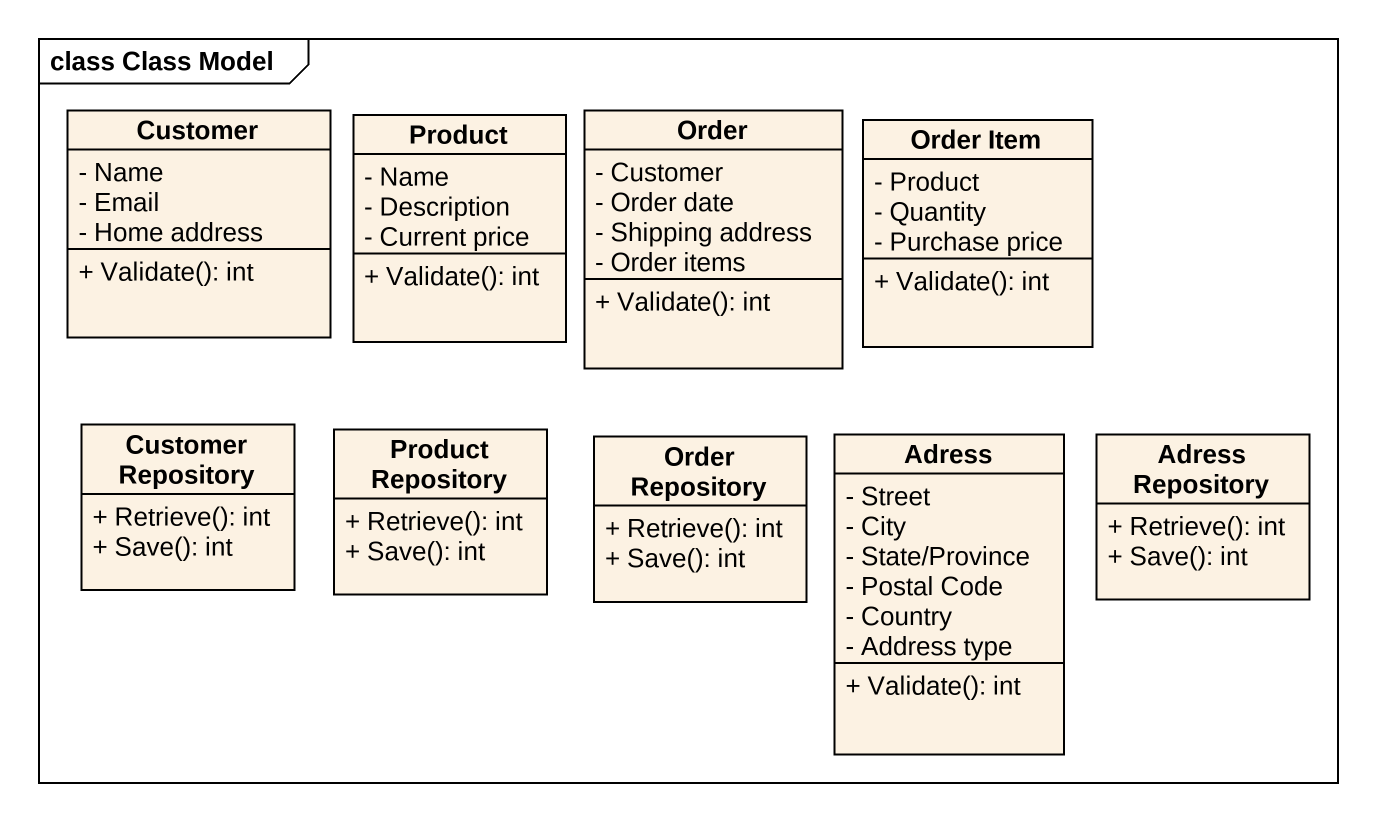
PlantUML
@startuml
mainframe class Class Model
hide circle
hide empty members
skinparam classAttributeIconSize 0
class Customer {
  - Name
  - Email
  - Home address
  + Validate(): int
}
class Product {
  - Name
  - Description
  - Current price
  + Validate(): int
}
class Order {
  - Customer
  - Order date
  - Shipping address
  - Order items
  + Validate(): int
}
class "Order Item" as Order_Item {
  - Product
  - Quantity
  - Purchase price
  + Validate(): int
}
class "Customer Repository" as Customer_Repository {
  + Retrieve(): int
  + Save(): int
}
class "Product Repository" as Product_Repository {
  + Retrieve(): int
  + Save(): int
}
class "Order Repository" as Order_Repository {
  + Retrieve(): int
  + Save(): int
}
class Adress {
  - Street
  - City
  - State/Province
  - Postal Code
  - Country
  - Address type
  + Validate(): int
}
class "Adress Repository" as Adress_Repository {
  + Retrieve(): int
  + Save(): int
}
@enduml
